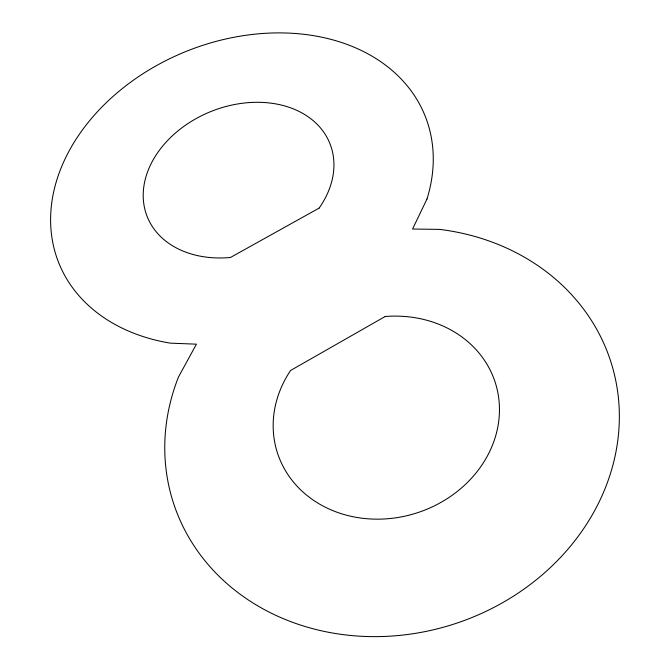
<?xml version="1.0" encoding="UTF-8"?>
<svg xmlns="http://www.w3.org/2000/svg" width="670" height="670" viewBox="0 0 670 670"><rect width="100%" height="100%" fill="white"/><g stroke="black" fill="none" stroke-linecap="round" stroke-linejoin="round"><path stroke-width="1" d="M426.983 199.015L412.561 229.023L439.671 229.391A229.818 201.704 -17.9 0 1 611.886 468.799A229.818 201.704 -17.9 0 1 324.221 631.408A229.818 201.704 -17.9 0 1 178.463 377.043L196.419 344.171L170.356 343.149A197.357 148.84 -21.9 0 1 61.632 166.662A197.357 148.84 -21.9 0 1 298.309 33.735A197.357 148.84 -21.9 0 1 426.983 199.015M385.133 316.516L290.596 370.468A114.453 100.056 -18 0 0 345.251 514.861A114.453 100.056 -18 0 0 497.634 427.896A114.453 100.056 -18 0 0 385.133 316.516M319.113 208.11L230.421 257.489A98.39 73.985 -21.9 0 1 146.06 176.403A98.39 73.985 -21.9 0 1 276.166 103.967A98.39 73.985 -21.9 0 1 319.113 208.11"/></g></svg>
